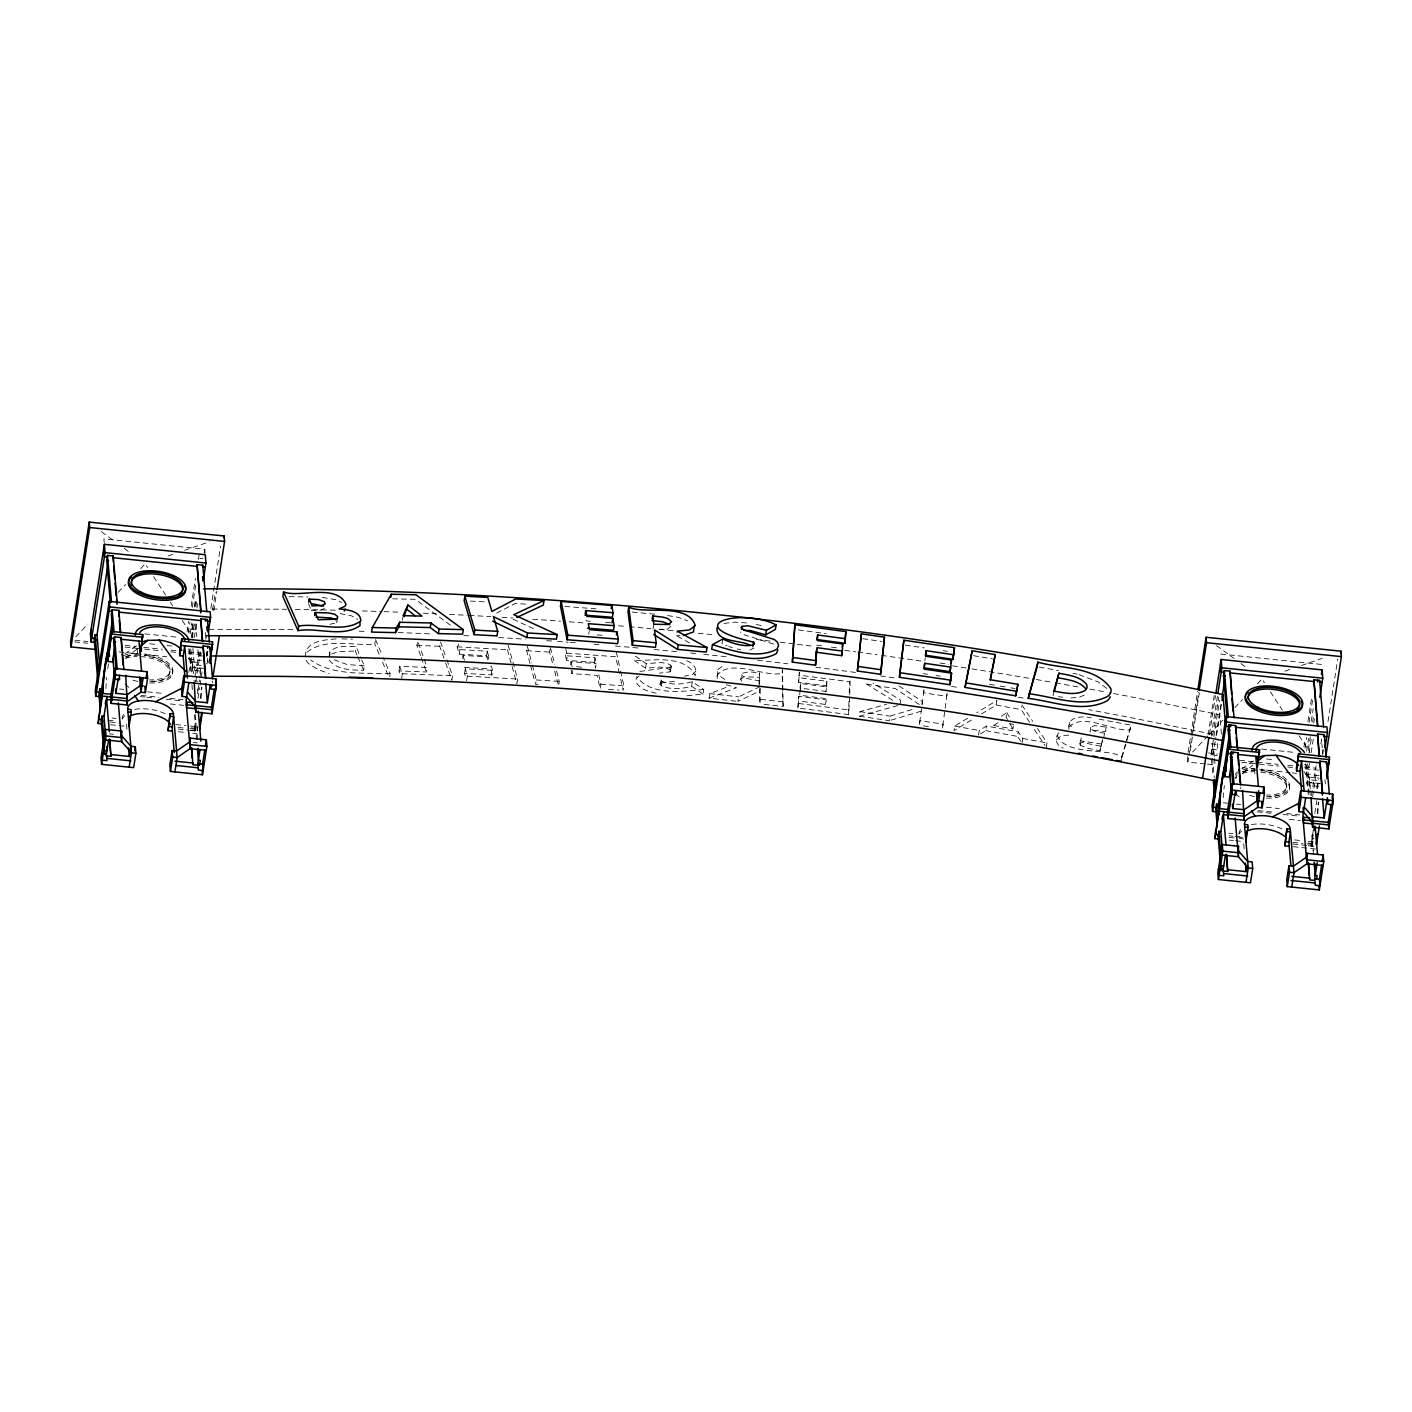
<?xml version="1.0" encoding="UTF-8"?>
<svg xmlns="http://www.w3.org/2000/svg" width="1412" height="1412" viewBox="0 0 1412 1412"><rect width="100%" height="100%" fill="white"/><g stroke="black" fill="none" stroke-linecap="round" stroke-linejoin="round"><path stroke-width="0.75" stroke-dasharray="5 3.75" d="M1069.008 729.351C1066.431 716.078 1082.422 715.919 1091.176 717.843M1069.731 722.397L1069.731 724.797L1073.685 728.892M849.671 696.857L848.594 714.56L797.886 708.047L798.804 696.345L826.338 699.893L825.632 704.464L798.098 700.917M821.66 690.892L826.002 691.439L826.161 685.826L798.627 682.278L799.298 672.112M797.886 708.047L798.804 696.345M798.627 682.278L799.492 672.377M799.916 689.886L799.757 695.233L825.791 698.569L825.632 704.464M800.48 690.662L800.675 683.532L826.708 686.885L826.002 691.439M826.708 686.885L826.867 681.272L799.333 677.725M848.594 714.56L848.965 701.411M849.212 692.639L849.53 681.678L798.821 675.148M849.742 694.651L850.236 677.107M1058.841 732.828C1054.199 737.999 1056.264 746.313 1063.183 748.095M1057.2 735.228C1064.807 755.861 1107.502 747.83 1121.693 756.726L1131.171 725.168L1097.018 718.796M921.577 708.612L919.283 725.238L920.006 720.667L943.128 724.162L942.404 728.716L947.364 691.721M922.018 704.27L923.995 690.15M169.793 672.518L170.058 670.841M172.476 674.106L172.741 672.412M187.108 631.817L188.767 621.156M191.097 606.242L195.438 578.532M198.421 559.346L199.092 555.092M188.237 633L189.896 622.339M192.226 607.425L195.897 583.986M190.126 633.723L191.785 623.133M194.45 606.154L195.774 597.664M191.997 637.818L192.226 623.204M194.75 607.001L196.021 598.917M193.144 623.786L191.785 638.065M195.809 606.736L196.815 600.329M204.14 553.451L204.793 549.268L103.888 538.872L104.206 542.49M192.279 637.747L194.609 622.833M196.939 607.919L197.609 603.648M194.326 637.536L196.656 622.621M195.615 674.177L199.41 649.891M195.791 681.678L196.78 675.307M197.115 673.189L200.433 651.973M197.839 690.539L199.498 679.896M199.833 677.76L201.175 669.235M205.834 639.389L206.505 635.135M210.865 608.378L220.607 546.073M197.98 698.234L199.639 687.591M199.974 685.455L202.304 670.523M212.612 609.613L215.33 592.175M194.432 728.204L195.827 719.29M194.662 730.869L195.456 725.803L197.362 725.997L197.733 730.286M206.399 655.786L207.07 651.567L208.976 651.762M206.593 656.492L207.282 652.15M213.724 610.902L216.777 591.363M191.255 727.868L196.339 728.398L196.603 726.703M197.309 739.659L197.362 725.997M212.453 682.72L212.7 681.043M324.495 608.484L320.436 610.249L311.417 610.355L312.14 605.801M329.049 656.756L329.755 652.203C335.985 644.578 347.334 646.82 356.036 646.502L360.995 658.08M329.861 624.316L336.727 622.727L337.45 618.174M356.971 654.921L355.312 651.056L356.036 646.502M329.208 660.039C337.115 670.329 351.817 669.888 363.608 670.365L364.314 665.793L361.825 660.004M379.104 654.197L374.798 644.172L375.274 641.136M389.659 676.719L390.136 673.683L383.252 657.657M402.367 620.239L402.844 617.185M399.014 670.912L399.72 666.34L427.112 667.435L426.389 671.988L399.014 670.912L400.973 676.436M401.643 678.272L402.349 673.718L399.72 666.34M420.564 655.609L416.911 645.372L417.387 642.336M444.003 658.274L439.732 646.272L440.456 641.719L446.139 657.727M446.845 659.722L452.546 675.713L451.84 680.284L444.709 660.287M487.599 659.616L486.522 655.75L459.235 654.162L457.188 646.82L457.664 643.784M459.235 654.162L459.959 649.608L458.423 644.101M462.571 658.522L463.048 655.468L488.852 656.986L488.146 661.54M464.583 673.347L465.307 668.776L492.594 670.382L491.87 674.936L464.583 673.347L466.119 678.854M466.631 680.69L467.354 676.136L465.307 668.776M486.522 655.75L487.246 651.197L459.959 649.608M491.87 674.936L490.652 665.846M508.143 645.196L517.586 679.066L516.88 683.62L507.438 649.749L507.914 646.714M529.994 663.375L526.641 650.685L527.1 647.649M532.377 665.158L536.295 679.966L535.589 684.538L539.772 684.785M552.41 662.687L549.603 652.115L550.08 649.061M558.799 684.432L559.276 681.396L555.357 666.588M567.289 655.821L594.999 657.798L596.27 663.552L595.564 668.123L594.275 662.352L566.583 660.375L567.289 655.821L565.665 648.496M570.554 664.787L571.03 661.751L596.27 663.552M598.741 674.689L600.859 684.22L600.153 688.791L597.188 675.43L571.948 673.63L572.425 670.594M588.751 634.235L589.228 631.199M594.275 662.352L594.999 657.798M620.609 671.106L623.892 685.879L623.186 690.433L619.903 675.677M670.912 670.682L667.099 668.264L660.304 667.064L645.584 668.229L634.853 660.745L635.577 656.192L646.308 663.675L661.028 662.51L667.823 663.711L671.618 666.129L670.1 671.847L659.492 673.153M645.584 668.229L646.308 663.675M653.068 628.834L653.791 624.263M703.052 694.069L691.615 686.303C681.819 688.862 670.788 690.009 661.31 685.791L660.075 684.273L660.781 679.702L662.016 681.237C671.512 685.455 682.543 684.308 692.321 681.731L703.758 689.515L703.052 694.069L685.032 695.957M660.075 684.273L661.24 679.931M661.31 685.791L662.016 681.237M669.8 669.394L670.523 664.84M670.1 671.847L671.618 666.129M689.55 642.901L676.56 635.735L677.266 631.182M691.615 686.303L692.321 681.731M686.709 660.728C692.904 662.81 698.11 668.9 695.075 675.66C685.932 654.974 653.774 660.234 634.853 660.745M735.811 701.182L709.106 698.163L709.812 693.592L729.404 686.144M717.208 678.289L717.702 669.782L723.244 665.599M722.732 639.089L722.009 643.643L727.127 645.866M741.653 681.078L740.718 679.348L742.218 673.259L749.013 671.83L759.585 672.73L759.215 685.561M760.168 686.62L738.582 696.857L737.876 701.411L759.462 691.174L759.921 688.138M759.126 683.496L759.585 672.73M760.256 688.738L759.991 703.917L759.462 691.174M782.46 689.938L782.23 670.312M764.192 704.394L783.148 706.529L782.477 668.794M800.675 683.532L799.969 688.085L819.49 690.609M826.161 685.826L826.867 681.272M911.887 709.583L889.966 716.149L889.26 720.702L859.361 716.202L860.067 711.63L886.542 704.306M892.702 700.317L866.862 684.255L867.339 681.219M924.842 660.798L925.319 657.745M923.995 689.762L923.519 692.798L946.64 696.293L947.117 693.239M922.018 704.659L922.495 701.623L896.038 683.99M967.538 718.284L954.724 726.068L954 730.622L974.156 718.39M978.534 735.105L979.257 730.533L986.494 726.05L1018.211 731.84L1022.747 738.476L1022.041 743.03M980.352 733.975L985.788 730.622L986.494 726.05M981.499 713.925L996.148 705.029L996.854 700.476L976.716 712.707M1013.392 725.944L1012.916 728.98L993.748 725.486L994.224 722.45M1001.514 716.149L1006.809 712.566L1006.085 717.137L1009.015 722.203M1029.577 722.22L1021.194 709.601L1021.67 706.565M1020.911 741.371L1017.505 736.393L1018.211 731.84M1053.123 695.692L1053.829 691.121M1046.31 747.46L1047.033 742.888L1037.467 728.468M1102.366 741.053L1099.895 750.76L1087.417 748.236L1080.145 745.183L1081.186 737.805M1080.145 745.183L1080.321 738.953M1090.664 727.445L1089.958 732.016L1093.718 730.18L1105.631 731.681L1106.337 727.127L1094.441 725.609L1090.664 727.445L1092.111 729.898L1095.288 731.31L1104.484 733.305L1106.337 727.127M1099.895 750.76L1102.613 739.535M1103.778 737.858L1104.484 733.305M1121.693 756.726L1120.969 761.28L1131.171 725.168M1188.092 752.296L1190.475 737.046M1190.828 734.858L1197.641 691.262M1205.283 763.892L1187.88 762.109L1188.569 757.767M1188.904 755.596L1191.622 738.229M1191.957 736.058L1198.735 692.639M1190.263 750.866L1192.946 733.675M1193.281 731.54L1199.335 692.868M1208.054 734.946L1214.391 694.457M1209.519 733.993L1215.52 695.639M1211.231 735.917L1217.568 695.428M1212.767 735.44L1218.768 697.069M1214.355 756.444L1213.808 750.072L1211.902 749.878L1211.108 754.943L1216.844 755.544L1217.091 753.849M1212.573 745.148L1219.562 700.387M1213.014 755.155L1215.803 737.346M1216.138 735.228L1221.098 703.423M1221.345 704.659L1216.597 735.017L1131.577 717.79A2282.992 1054.464 8.9 0 0 1088.864 709.724M1240.636 788.761L1240.901 787.066M1286.614 787.702L1286.879 786.007M1289.297 789.29L1289.562 787.596M1303.911 747.001L1305.253 738.476M1307.918 721.426L1311.589 697.969M1305.059 748.183L1306.718 737.523M1309.048 722.609L1313.054 697.034M1306.612 751.025L1308.606 738.299M1311.254 721.338L1313.248 708.612M1308.289 749.613L1310.301 736.835M1312.63 721.903L1313.284 717.649M1309.101 752.931L1311.43 738.017M1313.76 723.085L1314.431 718.832M1309.471 763.38L1308.818 767.546L1308.465 763.398M1311.148 752.72L1313.478 737.805M1318.861 786.378L1309.277 785.39L1309.506 779.759L1317.926 780.624M1309.277 785.39L1309.736 782.424L1321.244 783.607M1311.466 795.521L1316.108 765.833M1312.595 796.845L1313.601 790.491M1313.919 788.355L1316.584 771.393M1320.891 743.824L1321.544 739.57L1322.25 747.742M1317.325 788.673L1318.314 782.283M1322.656 754.573L1323.644 749.348M1328.021 721.408L1337.746 659.104M1314.801 813.418L1316.796 800.622M1311.254 843.37L1313.248 830.627M1311.483 846.053L1313.266 834.651M336.727 622.727L336.991 621.139M716.678 676.154C729.227 657.304 765.375 677.76 781.754 673.347M670.841 626.346L667.77 629.064L659.475 629.328M740.718 679.348L744.053 676.754L758.879 677.301M1069.008 726.951C1084.081 711.913 1113.609 732.475 1130.447 729.722M695.781 671.106L692.992 674.195L684.485 676.136M1056.494 739.782L1061.4 735.652L1071.743 734.893M1079.615 743.506L1084.928 741.494L1101.889 744.106M753.761 648.143L749.966 650.12M75.789 636.812L87.862 624.122M118.061 592.387L125.597 584.462M140.688 568.595L145.224 563.829L147.607 567.5M1192.611 751.996L1207.701 736.129M1209.201 734.54L1222.792 720.261M1234.865 707.571L1242.419 699.628M1257.51 683.761L1262.046 679.013L1264.428 682.667M307.004 652.203C325.854 637.253 353.229 646.202 374.798 644.172M126.003 657.957L137.741 648.496M1242.825 773.141L1252.868 765.022M639.142 675.995L636.318 678.184L635.877 681.131C639.142 690.115 650.12 691.562 658.08 693.716M124.98 653.668L139.753 643.501M1241.801 768.834L1256.574 758.685M993.748 725.486L1002.573 719.52M496.689 613.108L515.062 603.542L528.088 604.265M331.608 653.985L338.862 651.567L355.312 651.056M1084.187 695.163L1079.598 697.14L1070.455 698.005M709.106 698.163L736.517 687.715L725.821 684.661M639.865 671.424L670.806 667.294M168.028 555.993L174.258 553.857M184.619 550.309L209.505 541.767M1284.849 671.177L1291.062 669.041M1301.44 665.476L1322.179 658.363M660.781 682.967L677.478 681.025M891.254 720.102L921.118 711.171M859.361 716.202L900.097 704.923L900.803 700.352L873.11 683.143M724.109 623.433L734.293 622.127L747.266 622.992M703.758 689.515C682.367 691.386 650.932 696.116 636.6 676.577M336.127 638.912C324.813 639.865 305.927 640.783 305.221 655.786A27.516 12.708 8.9 0 0 309.969 664.681L318.141 669.553L329.137 673.577M676.56 635.735L680.002 635.612M212.206 609.066L278.005 609.19A2282.992 1054.464 8.9 0 1 286.618 609.296M191.273 629.275L197.186 629.293M209.047 629.311L274.846 629.434A2282.992 1054.464 8.9 0 1 294.225 629.699M204.387 655.962L198.457 655.962L197.909 649.555M289.16 596.641L308.098 596.994M342.075 638.877L352.523 639.106M364.314 665.793L347.07 664.558L334.273 659.792M390.136 673.683C363.802 672.518 333.709 676.101 310.675 660.128M392.642 598.829L415.287 599.341L452.087 626.434M416.911 645.372L439.732 646.272M402.349 673.718L452.546 675.713M470.408 601.088L485.004 601.883M457.188 646.82L507.438 649.749M464.389 667.382L490.193 668.882M467.354 676.136L517.586 679.066M526.641 650.685L549.603 652.115M536.295 679.966L559.276 681.396M576.625 666.764L582.944 667.223M600.859 684.22L623.892 685.879M608.519 689.391L619.003 690.133M564.871 606.419L597.788 608.978M590.445 621.262L586.121 620.927L585.362 617.079M605.554 622.427L612.031 622.921M597.188 634.888L603.506 635.382M632.258 612.102L655.521 614.273M322.307 597.4L335.844 599.712L341.669 602.589M1220.709 654.038L1321.614 664.452M199.904 558.411L203.028 558.728M144.765 633.864L177.665 637.253M1211.125 743.824L1219.897 744.742M1261.587 749.031L1294.486 752.419M1211.602 749.278L1218.185 749.948M149.725 643.766L158.338 644.666M166.934 645.549L173.376 646.219M1208.566 752.967L1213.279 753.461L1212.255 741.512M1266.546 758.95L1275.142 759.832M1304.494 764.58L1306.4 764.774L1308.765 792.326M74.96 640.218L88.056 641.56M125.191 645.39L136.099 646.519M143.742 647.402L162.309 649.22M171.046 650.12L176.659 650.791M188.52 651.92L201.634 653.279M1239.824 760.344L1278.107 764.386M1287.868 765.304L1294.416 765.975M1304.441 767.087L1316.266 768.234M74.695 641.913L87.791 643.254M124.927 647.084L142.4 648.885M144.571 649.114L162.045 650.914M170.781 651.814L177.347 652.485M188.255 653.615L201.369 654.974M1241.73 762.268L1257.033 763.839M1259.204 764.068L1278.866 766.098M1287.603 766.998L1294.151 767.669M1305.076 768.799L1320.361 770.37M118.926 651.867L166.775 656.792M188.52 659.033L201.563 660.392M1207.454 764.121L1216.156 765.022M1242.26 767.704L1290.109 772.646M1292.28 772.876L1296.64 773.317M1305.341 774.217L1322.744 776.018M191.803 661.857L200.222 662.722M1308.624 777.024L1319.143 778.118M201.104 665.44L192.685 664.575A23.104 2.312 -84.1 0 0 188.873 672.236M204.422 668.441L192.914 667.258L192.456 670.206L202.04 671.194M200.345 668.37L192.226 667.541L192.685 664.575L193.479 673.683M1309.048 782.707L1319.179 783.748M193.709 680.796L197.715 681.202M119.508 688.968L123.815 689.409M147.466 691.845L164.657 693.627M1223.427 802.81L1227.734 803.251M1236.33 804.134L1240.636 804.593M1266.423 807.24L1279.325 808.582M141.341 695.463L158.903 697.263M169.864 698.393L183.03 699.752M1258.163 810.629L1273.518 812.218M1286.685 813.577L1299.834 814.936M140.388 696.628L144.712 697.069M146.866 697.299L155.496 698.181M166.263 699.293L183.525 701.076M1257.209 811.812L1274.454 813.594M1283.084 814.477L1300.346 816.26M170.34 703.953L183.507 705.312M1289.35 819.366L1300.311 820.496M1313.954 838.499L1312.048 838.304L1311.519 832.18M112.06 717.984L116.119 718.408M175.706 724.55L185.872 725.591M189.932 726.015L199.41 727.003M1228.881 833.168L1232.941 833.574M1294.557 839.928L1302.694 840.775M1308.342 841.358L1313.425 841.887M1308.077 843.052L1313.16 843.564L1312.119 831.333M108.23 720.244L116.261 721.073M178.089 727.445L186.137 728.274M190.161 728.698L196.833 729.386M1229.058 835.833L1233.082 836.239M1235.094 836.451L1243.142 837.281M1292.898 842.417L1302.958 843.458M1306.982 843.864L1313.654 844.553M1238.589 837.069L1242.472 837.457M110.224 722.026L120.532 723.103M178.141 729.033L188.449 730.11M190.514 730.322L196.692 730.957M1229.111 837.422L1237.353 838.269M1239.418 838.481L1243.531 838.904M1292.898 844.005L1313.513 846.123M189.896 730.375L196.568 731.063M1308.306 845.717L1313.389 846.247L1313.76 850.536M110.454 724.709L126.956 726.403M178.371 731.716L184.566 732.351M192.809 733.199L196.921 733.622M1229.34 840.105L1233.453 840.528M1235.518 840.74L1241.695 841.375M1293.127 846.67L1315.807 849.018M109.554 733.834L113.401 734.24M193.373 742.483L197.203 742.888M759.938 681.008L745.024 678.184L741.424 674.777M709.812 693.592L738.582 696.857M760.697 699.346L783.854 701.976M340.168 613.585L351.341 615.773L357.801 619.374M667.664 615.526L677.795 617.238L687.75 620.786M798.61 703.494L849.3 710.007M798.433 629.893L826.055 633.6M816.63 645.143L822.984 645.99M831.439 647.12L839.893 648.267M862.75 638.701L881.67 641.436M905.268 645.09L924.26 647.896M943.234 650.703L947.452 651.32M940.004 663.022L948.67 664.311M923.36 673.648L927.578 674.283M936.05 675.518L940.268 676.154M1058.365 696.645L1062.654 697.281M866.862 684.255L895.314 688.544L921.771 706.177M860.067 711.63L889.966 716.149M923.483 725.874L931.902 727.145M973.556 655.68L992.442 658.804M989.494 684.29L998.002 685.702M1000.137 686.055L1008.662 687.467M1010.78 687.82L1015.034 688.527M737.258 648.99L740.612 649.573M996.148 705.029L1021.194 709.601M1009.368 723.65L1013.622 724.427M985.788 730.622L1017.505 736.393M954.724 726.068L979.257 730.533M1022.747 738.476L1047.033 742.888M1039.303 667.082L1058.382 670.576M1100.601 746.189L1088.122 743.665L1080.851 740.629M756.197 624.475L761.492 625.569M1073.12 673.33L1077.144 674.177M1079.068 674.689L1097.971 681.819L1107.59 688.985M728.821 646.467L732.21 647.649M513.033 619.215L536.719 630.105M773.635 644.084L744.636 634.906L740.382 632.064M724.744 679.419L719.326 675.748L717.402 671.6M1216.491 645.584L1234 658.433M1241.007 663.587L1246.266 667.435M101.417 531.689L115.431 541.979M124.203 548.403L129.463 552.251M1235.482 793.65L1240.283 797.851M125.05 684.079L129.851 688.279M1303.929 771.623L1309.153 777.624M188.414 657.957L192.35 662.457M1021.917 705.029L1032.684 721.267M1034.361 729.422L1045.109 745.66M1270.412 691.827L1282.361 710.112M1299.111 735.74L1309.859 752.208M153.59 576.643L165.557 594.946M170.34 602.271L172.723 605.924M182.289 620.556L193.056 637.041M1006.809 712.566L1009.721 717.649M1009.986 723.897L1012.916 728.98M308.469 603.701L311.417 610.355M375.521 639.601L382.405 655.645M382.546 662.21L388.565 676.242M357.801 656.845L363.608 670.365M418.358 642.866L427.112 667.435M421.288 657.657L426.389 671.988M487.246 651.197L488.852 656.986M491.464 666.34L492.594 670.382M463.048 655.468L465.095 662.81M550.327 647.543L554.792 664.47M554.651 671.141L558.005 683.832M527.347 646.131L531.83 663.058M530.541 665.493L535.024 682.42M616.391 652.132L620.15 669.006M619.427 673.559L615.685 656.704L564.959 653.05L566.583 660.375M571.03 661.751L572.654 669.059M571.136 669.976L571.948 673.63M1322.426 749.79L1322.779 753.867M1324.986 779.618L1325.356 783.907M1310.283 788.867L1309.506 779.759A23.104 2.312 -84.1 0 0 1306.259 784.26M1307.565 763.945L1310.283 795.733M1305.659 763.751L1308.377 795.538M1312.277 840.987L1313.742 858.161M1254.386 768.622L1254.95 775.064M1243.69 843.723L1244.237 850.165M1221.415 733.975L1219.774 714.772L1134.736 697.546A2282.992 1054.464 8.9 0 0 1109.126 692.657M1217.338 743.559L1217.885 749.948M1214.532 758.562L1215.273 767.034M1211.902 749.878L1212.449 756.232M1212.626 758.368L1214.267 777.43M1211.478 759.179L1212.926 776.141M1187.421 756.655L1187.88 762.109M204.793 549.268L205.093 552.904M205.428 632.558L205.958 638.683M207.07 651.567L207.44 655.856M207.617 658.01L208.164 664.452M195.721 623.963L196.815 636.759M192.914 648.479L195.297 676.207M190.744 648.779L192.932 674.195M189.596 649.608L191.767 675.024M195.121 714.101L196.339 728.398M188.837 648.567L191.026 674.001M191.926 684.608L192.473 690.962M194.538 714.966L195.227 723.138M195.456 725.803L196.939 742.977M137.158 648.62L137.758 655.592M126.515 724.25L127.062 730.692M329.755 652.203L329.914 655.468M782.548 692.021L783.148 706.529M295.232 609.419A2282.992 1054.464 8.9 0 1 336.303 610.231M362.319 610.937A2282.992 1054.464 8.9 0 1 381.875 611.572M384.046 611.643A2282.992 1054.464 8.9 0 1 401.467 612.296M423.265 613.196A2282.992 1054.464 8.9 0 1 436.361 613.779M449.457 614.397A2282.992 1054.464 8.9 0 1 466.966 615.297M469.155 615.403A2282.992 1054.464 8.9 0 1 491.058 616.638M502.019 617.273A2282.992 1054.464 8.9 0 1 512.98 617.962M532.748 619.233A2282.992 1054.464 8.9 0 1 560.599 621.192M569.195 621.827A2282.992 1054.464 8.9 0 1 586.368 623.133M618.597 625.763A2282.992 1054.464 8.9 0 1 627.193 626.504M629.346 626.699A2282.992 1054.464 8.9 0 1 650.861 628.622M659.475 629.417A2282.992 1054.464 8.9 0 1 676.701 631.076M698.234 633.211A2282.992 1054.464 8.9 0 1 715.478 634.994M756.444 639.495A2282.992 1054.464 8.9 0 1 771.534 641.225M780.165 642.248A2282.992 1054.464 8.9 0 1 814.653 646.467M844.853 650.367A2282.992 1054.464 8.9 0 1 855.637 651.814M857.79 652.097A2282.992 1054.464 8.9 0 1 877.187 654.762M881.494 655.362A2282.992 1054.464 8.9 0 1 922.424 661.275M952.571 665.829A2282.992 1054.464 8.9 0 1 969.779 668.529M971.933 668.864A2282.992 1054.464 8.9 0 1 1034.202 679.172M1036.355 679.543A2282.992 1054.464 8.9 0 1 1053.493 682.525M1055.647 682.914A2282.992 1054.464 8.9 0 1 1079.192 687.132M1089.888 689.091A2282.992 1054.464 8.9 0 1 1106.99 692.251M359.16 631.199A2282.992 1054.464 8.9 0 1 367.844 631.464M398.29 632.541A2282.992 1054.464 8.9 0 1 433.202 634.023M463.789 635.541A2282.992 1054.464 8.9 0 1 470.355 635.894M498.842 637.536A2282.992 1054.464 8.9 0 1 525.193 639.195M546.726 640.66A2282.992 1054.464 8.9 0 1 555.304 641.277M557.44 641.436A2282.992 1054.464 8.9 0 1 568.171 642.231M570.324 642.389A2282.992 1054.464 8.9 0 1 578.902 643.042M593.94 644.243A2282.992 1054.464 8.9 0 1 600.382 644.755M615.42 646.025A2282.992 1054.464 8.9 0 1 639.089 648.09M654.144 649.467A2282.992 1054.464 8.9 0 1 677.831 651.744M690.768 653.015A2282.992 1054.464 8.9 0 1 697.228 653.685M703.688 654.338A2282.992 1054.464 8.9 0 1 729.545 657.092M757.591 660.234A2282.992 1054.464 8.9 0 1 787.772 663.799M815.818 667.276A2282.992 1054.464 8.9 0 1 856.784 672.641M880.488 675.907A2282.992 1054.464 8.9 0 1 895.579 678.06M951.547 686.426A2282.992 1054.464 8.9 0 1 960.16 687.768M1018.176 697.228A2282.992 1054.464 8.9 0 1 1024.6 698.322M122.209 719.026A27.022 12.479 8.9 0 1 125.262 713.042M134.652 709.389A27.022 12.479 8.9 0 1 167.11 714.754M122.403 718.69A27.022 12.479 8.9 0 1 124.803 715.884M144.112 655.203A26.016 12.02 8.9 0 1 169.917 669.2A26.016 12.02 8.9 0 1 149.619 679.896M125.633 656.721A26.016 12.02 8.9 0 1 137.299 654.833M149.654 682.967A28.911 13.361 8.9 0 0 172.67 672.253L172.299 670.329A28.911 13.361 8.9 0 0 144.377 655.627M137.741 681.431A28.911 13.361 8.9 0 1 130.292 679.207M125.897 656.403A28.911 13.361 8.9 0 1 140.388 655.239M140.406 656.598A26.016 12.02 8.9 0 1 169.422 670.065A26.016 12.02 8.9 0 1 149.354 681.572M125.368 658.398A26.016 12.02 8.9 0 1 137.035 656.527M149.919 681.272A28.911 13.361 8.9 0 0 172.935 670.559L172.564 668.653A28.911 13.361 8.9 0 0 144.642 653.933M123.25 655.645A28.911 13.361 8.9 0 1 136.735 653.438M201.051 698.446A23.104 2.312 -84.1 0 1 201.863 687.044M206.523 663.375A23.104 2.312 -84.1 0 1 207.07 663.975M207.546 660.181A27.022 2.7 -84.1 0 1 207.952 662.669M200.592 698.446A27.022 2.7 -84.1 0 1 201.457 687.167M197.645 693.769A27.022 2.7 -84.1 0 1 198.245 686.832M199.939 673.295A27.022 2.7 -84.1 0 1 200.945 667.594M105.9 688.685A27.022 2.7 -84.1 0 1 106.765 677.407M107.753 668.723A27.022 2.7 -84.1 0 1 108.459 663.852M1239.03 834.21A27.022 12.479 8.9 0 1 1242.066 828.226M1251.456 824.573A27.022 12.479 8.9 0 1 1283.914 829.921M1239.224 833.857A27.022 12.479 8.9 0 1 1241.625 831.068M1266.458 798.133A28.911 13.361 8.9 0 0 1289.474 787.419L1289.121 785.513A28.911 13.361 8.9 0 0 1261.198 770.793M1254.562 796.615A28.911 13.361 8.9 0 1 1247.096 794.374M1235.253 775.047A28.911 13.361 8.9 0 1 1237.3 773.688M1242.701 771.587A28.911 13.361 8.9 0 1 1257.209 770.423M1260.916 770.387A26.016 12.02 8.9 0 1 1286.738 784.384A26.016 12.02 8.9 0 1 1266.44 795.062M1235.447 778.277A26.016 12.02 8.9 0 1 1237 775.312M1242.454 771.887A26.016 12.02 8.9 0 1 1254.121 770.017M1260.669 772.082A26.016 12.02 8.9 0 1 1286.226 785.231A26.016 12.02 8.9 0 1 1269.476 796.721M1235.729 778.436A26.016 12.02 8.9 0 1 1236.736 777.006M1242.189 773.582A26.016 12.02 8.9 0 1 1253.856 771.693M1266.723 796.456A28.911 13.361 8.9 0 0 1289.738 785.743L1289.368 783.819A28.911 13.361 8.9 0 0 1261.463 769.099M1235.518 773.352A28.911 13.361 8.9 0 1 1237.565 771.993M1242.966 769.893A28.911 13.361 8.9 0 1 1253.556 768.622M1317.855 813.612A23.104 2.312 -84.1 0 1 1318.684 802.228M1317.414 813.63A27.022 2.7 -84.1 0 1 1318.278 802.334M1316.761 788.461A27.022 2.7 -84.1 0 1 1318.42 779.653M1223.11 797.815A27.022 2.7 -84.1 0 1 1224.363 785.601"/><path stroke-width="1.5" d="M816.718 649.202L816.242 652.238L841.623 655.662L842.329 651.091L816.966 647.684L815.536 665.211L792.379 662.104L794.885 624.757L845.894 631.605L844.8 643.29L816.948 639.548L817.654 634.976L845.506 638.718M792.379 662.104L794.885 624.757M815.536 665.211L816.242 652.238M817.654 634.976L817.354 640.571L842.717 643.978L842.329 651.091M841.623 655.662L841.923 650.314M844.8 643.29L845.894 631.605M857.384 670.982L861.355 633.847L884.494 637.183L881.229 669.765L880.523 674.318L857.384 670.982L861.355 633.847M880.523 674.318L884.494 637.183M924.03 667.841L950.029 671.671L950.735 667.117L924.736 663.287L924.066 669.094L951.564 673.153L950.029 684.749L899.409 677.283L903.874 640.218L954.494 647.684L952.976 659.298L925.478 655.239L926.184 650.685L953.682 654.744M899.409 677.283L903.874 640.218M926.184 650.685L925.548 656.227L951.547 660.075L950.029 671.671M950.029 684.749L950.841 677.707M952.976 659.298L954.494 647.684M217.113 589.192L224.579 541.431L224.12 535.995L89.256 522.087L70.6 641.489L71.059 646.925L94.992 649.396M71.059 646.925L89.733 527.523L89.256 522.087M203.328 579.997L205.975 563.035L205.252 554.722L104.364 544.308L90.386 633.653L91.109 641.966L95.486 642.425M91.109 641.966L105.07 552.621L104.364 544.308M97.922 682.155L94.304 639.777L95.081 634.712L97.004 634.906L99.546 664.575M110.33 602.853L106.694 560.476L107.488 555.393L113.207 555.993L117.196 602.606M97.004 634.906L107.93 564.906M113.313 561.923L113.207 555.993M208.305 632.17L210.617 617.344L210.141 611.784L109.253 601.371L95.292 690.697L95.769 696.275L100.146 696.716M95.769 696.275L109.73 606.931L109.253 601.371M102.352 697.369L101.646 689.197L99.74 689.003L98.946 694.069L100.358 710.395M120.744 632.841L118.82 610.39L112.148 609.702L111.354 614.767L112.748 631.093M100.852 694.28L112.254 621.333M142.736 634.606L140.723 651.638L142.736 634.606L111.83 631.429L107.771 661.469L112.483 661.963L114.919 646.343M102.211 723.862L98.099 723.438L102.37 696.063L126.78 698.481L127.345 705.047L111.124 703.37L110.56 696.822L115.007 668.441L147.042 671.741L147.607 678.307L145.365 692.657L140.9 692.198L127.962 701.093L111.742 699.417M107.771 661.469L111.83 631.429M103.853 751.29L101.276 721.25L102.07 716.166L103.976 716.378L105.265 731.398M116.066 669.835L113.684 641.93L114.46 636.865L121.15 637.553L123.903 669.747M118.908 616.162L118.82 610.39M105.247 704.094L105.847 700.264M103.976 716.378L107.083 696.54M105.476 729.404L101.029 757.767L101.593 764.333L133.646 767.634L135.887 753.284L135.323 746.719L130.857 746.26L121.061 735.034L121.679 731.063L105.476 729.404L106.041 735.952L101.593 764.333M121.803 649.979L121.15 637.553M111.124 703.37L115.555 674.989L115.007 668.441M104.488 753.884L105.017 750.513L106.924 750.707L106.553 746.418M108.565 740.17L106.129 755.773L110.895 756.267L109.871 739.553M143.318 685.95L140.335 685.65L127.398 694.527L115.89 693.345L118.202 678.59M126.78 698.481L127.398 694.527M121.679 731.063L121.626 741.582L131.422 752.825L135.887 753.284M127.345 705.047L125.739 675.218M129.092 721.903L130.063 715.743M129.004 726.615L131.245 712.266L131.016 709.583L127.68 709.248L131.422 752.825L129.18 767.175M111.16 754.573L129.269 756.444L130.857 746.26M140.335 685.65L141.606 677.495M143.141 677.848L140.9 692.198L139.594 677.054M134.687 750.831L135.323 746.719M146.089 677.901L147.042 671.741M174.911 771.887L177.153 757.538L173.429 713.96L170.093 713.625L168.081 730.657L172.193 731.081M210 663.446L212.718 641.825L181.813 638.648L179.571 652.997L179.801 655.68L183.136 656.015L184.972 677.478M168.081 730.657L170.093 713.625M179.801 655.68L181.813 638.648M200.786 612.949L197.062 564.641L202.781 565.224L206.77 611.855M174.276 752.578L172.07 726.827L173.658 716.643L170.322 716.29M183.136 656.015L184.725 645.831L187.478 678.025M172.123 750.513L169.881 764.88L170.446 771.429L202.498 774.729L206.929 746.366L206.364 739.8L190.161 738.123L189.543 742.094L176.606 750.972L172.123 750.513L172.688 757.079L170.446 771.429M212.029 713.784L211.465 707.218L195.244 705.559L195.809 712.107L212.029 713.784L216.46 685.402L215.895 678.837L183.842 675.536L181.601 689.903L182.166 696.451L186.631 696.91L196.427 708.153L212.647 709.812M182.166 696.451L184.407 682.102L183.842 675.536M202.781 565.224L202.516 566.918L205.322 567.2M186.631 696.91L188.873 682.561M172.688 757.079L177.153 757.538L190.09 748.642L186.366 705.082L186.825 702.117L192.897 702.752M186.825 702.117L186.596 707.747L196.18 708.736M202.251 640.942L200.751 618.844L207.44 619.533L209.364 641.983M205.269 621.015L205.534 619.338M205.393 677.742L203.081 646.008L209.77 646.696L212.524 678.89M207.44 619.533L207.176 621.227L209.982 621.509L209.664 617.803M190.161 738.123L190.09 748.642L206.311 750.319M195.809 712.107L194.203 682.278M223.855 537.69L224.12 535.995M207.599 648.196L207.864 646.502M191.82 748.007L192.844 764.722L197.609 765.216L200.045 749.595M199.745 724.885L201.722 712.23M209.77 660.763L210.423 656.545M211.076 652.326L212.082 646.008L212.294 648.673L209.505 648.39M199.639 729.669L202.287 712.795M187.478 691.968L195.862 701.587L207.37 702.77L210.017 685.914L211.924 686.108M219.389 635.735L213.071 676.242L278.852 676.366A2282.992 1054.464 8.9 0 1 1135.601 764.722L1216.614 781.136M199.516 765.41L200.31 760.344L198.404 760.15L197.486 749.419M202.587 764.016L197.874 763.521L198.439 770.087L203.151 770.564L202.587 764.016L204.793 749.896M205.428 745.854L206.364 739.8M211.465 707.218L214.306 689.074M215.895 678.837L215.807 689.568L211.094 689.091L210.723 684.714M283.565 591.963L298.673 626.063C318.071 622.674 343.451 633.37 360.748 621.033C361.013 610.902 346.734 609.79 339.198 608.819L344.934 606.366L346.046 604.371C336.533 583.085 299.326 598.088 283.565 591.963L282.859 596.535L297.967 630.617C317.347 627.228 342.728 637.924 360.025 625.587L359.883 622.162M297.967 630.617L298.673 626.063M308.698 602.165L309.175 599.129L318.494 599.553L324.372 601.653L325.219 603.93L321.142 605.695L312.14 605.801L309.175 599.129M314.647 615.579L315.123 612.543L328.343 612.932L334.697 614.185L337.697 616.585L337.45 618.174L335.05 619.25L318.318 619.727L315.123 612.543M463.312 629.611L415.993 594.787L391.283 594.223L372.274 627.528L371.568 632.082L395.501 632.629L398.978 626.822L399.684 622.268L430.978 622.974L439.114 629.046L463.312 629.611L462.607 634.164L438.408 633.617L430.254 627.546L398.978 626.822M390.824 597.258L391.283 594.223M395.501 632.629L396.225 628.075L399.684 622.268M403.991 616.691L407.962 605.024L421.976 616.109L403.073 615.667L407.962 605.024M430.254 627.546L430.978 622.974M438.408 633.617L439.114 629.046M516.827 617.45L543.285 605.095L544.008 600.541L515.768 598.988L491.888 611.431L487.811 597.452L464.866 596.182L464.16 600.735L474.079 634.641L497.006 635.894L497.73 631.34L493.423 616.638L527.506 632.982L557.158 634.606L556.452 639.177L526.8 637.536L492.717 621.209M474.079 634.641L474.803 630.087L464.866 596.182M526.8 637.536L527.506 632.982M584.992 615.173L612.402 617.291L613.108 612.737L611.678 605.43L561.199 601.512L560.476 606.083L567.13 639.76L617.609 643.678L618.315 639.106L616.867 631.799L589.457 629.681L588.274 623.663L614.185 625.675L613.479 630.229L587.551 628.216M567.13 639.76L567.836 635.188L561.199 601.512M585.221 613.655L585.698 610.602L613.108 612.737M611.202 608.466L611.678 605.43M612.031 622.921L612.755 618.368L586.827 616.356L585.698 610.602M616.391 634.853L616.867 631.799M706.988 647.526L677.266 631.182L689.338 629.981L695.286 625.622C687.926 602.059 644.402 614.838 628.728 607.142L628.022 611.714L632.347 645.196L655.468 647.349L656.174 642.795L654.515 629.928L678.254 644.843L706.988 647.526L706.265 652.079L677.548 649.414L653.809 634.5M632.347 645.196L633.053 640.624L628.728 607.142M652.238 618.968L652.715 615.932L663.322 617.203L667.699 618.456L671.547 621.792L668.476 624.51L653.791 624.263L652.715 615.932M677.548 649.414L678.254 644.843M743.842 630.387L750.549 630.599L765.728 634.835L775.365 629.452L776.07 624.881C742.288 607.548 676.472 624.598 753.549 642.107L754.485 643.59L753.496 644.878C743.03 647.296 732.246 643.166 722.732 639.089L712.442 644.613L711.719 649.185C731.698 655.239 756.744 664.152 776.406 653.632L777.853 649.997M741.529 629.47L742.006 626.434L747.725 625.728L766.451 630.282L776.07 624.881M752.825 646.678L753.549 642.107M765.728 634.835L766.451 630.282M842.258 647.031L842.717 643.978M924.26 666.323L924.736 663.287M951.07 663.11L951.547 660.075M951.088 676.189L951.564 673.153M995.248 654.603L990.2 679.719L1017.893 684.308L1015.775 695.834L965.031 687.415L972.18 650.773L995.248 654.603L990.324 680.09M972.18 650.773L965.031 687.415M1015.775 695.834L1017.893 684.308M1110.167 696.698A27.516 12.708 8.9 0 1 1106.726 701.076C1082.104 713.36 1053.37 701.287 1028.201 698.34L1037.891 662.14C1061.1 669.111 1094.971 665.829 1110.732 688.438A27.516 12.708 8.9 0 1 1107.432 696.504C1082.81 708.806 1054.076 696.734 1028.907 693.769M1037.432 665.176L1037.891 662.14M1054.252 691.703L1058.929 673.206C1068.566 675.254 1080.074 676.172 1086.64 684.467L1087.063 687.768L1084.91 690.609C1075.256 695.675 1063.977 692.815 1053.829 691.121L1058.929 673.206M1197.976 689.091L1206.077 637.271L1340.941 651.179L1341.4 656.615L1325.797 756.479M1199.088 690.468L1206.554 642.707L1206.077 637.271M1202.547 778.277L1208.866 737.788M1215.856 693.504L1221.168 659.492L1322.073 669.888L1322.779 678.219L1319.796 697.299M1217.903 693.292L1221.892 667.805L1221.168 659.492M1227.134 718.02L1223.516 675.642L1224.292 670.576L1230.028 671.159L1234.017 717.79M1222.104 697.051L1224.751 680.09M1221.98 700.599L1222.933 694.527L1137.896 677.301A2282.992 1054.464 8.9 0 0 281.165 588.945L203.522 588.804M1231.582 694.051L1230.028 671.159M1325.127 747.336L1327.439 732.51L1326.962 726.951L1226.057 716.555L1212.096 805.881L1212.573 811.441L1216.967 811.9M1212.573 811.441L1226.534 722.114L1226.057 716.555M1219.35 814.583L1218.468 804.381L1216.562 804.187L1215.767 809.252L1217.162 825.579M1229.746 748.307L1228.158 729.951L1228.952 724.885L1235.641 725.574L1237.724 750.054M1217.938 807.752L1229.075 736.499M1230.593 726.756L1230.858 725.08M1257.545 766.822L1259.557 749.79L1228.634 746.595L1224.592 776.653L1229.305 777.13L1232.076 759.427M1219.033 839.028L1214.902 838.604L1219.191 811.229L1243.601 813.665L1244.148 820.231L1227.946 818.554L1227.381 811.988L1231.811 783.625L1263.864 786.925L1264.428 793.473L1262.187 807.84L1257.704 807.382L1244.784 816.26L1228.564 814.6M1224.592 776.653L1228.634 746.595M1220.48 864.32L1218.097 836.416L1218.891 831.35L1220.798 831.544L1222.086 846.565M1232.888 785.019L1230.487 757.114L1231.282 752.049L1237.953 752.737L1240.724 784.931M1235.888 733.375L1235.641 725.574M1222.068 819.278L1222.668 815.43M1220.798 831.544L1223.904 811.723M1232.923 753.937L1233.188 752.243M1222.28 844.57L1217.85 872.951L1218.415 879.5L1250.467 882.818L1252.709 868.451L1252.144 861.902L1247.678 861.444L1237.883 850.2L1238.501 846.247L1222.28 844.57L1222.845 851.136L1218.415 879.5M1238.624 765.163L1237.953 752.737M1227.946 818.554L1232.376 790.173L1231.811 783.625M1221.045 870.763L1221.839 865.697L1223.745 865.891M1225.387 855.337L1222.951 870.957L1227.716 871.451L1226.693 854.737M1260.139 801.133L1257.157 800.816L1244.219 809.711L1232.711 808.529L1235.341 791.655M1243.601 813.665L1244.219 809.711M1238.501 846.247L1238.448 856.766L1248.243 867.992L1252.709 868.451M1244.148 820.231L1242.56 790.385M1246.231 835.021L1246.884 830.927M1257.315 764.139L1258.286 757.997M1258.922 753.884L1259.557 749.79M1245.825 841.799L1248.067 827.45L1247.837 824.767L1244.502 824.432L1248.243 867.992L1245.984 882.359M1227.981 869.757L1246.09 871.628L1247.043 865.521M1257.157 800.816L1258.745 790.632M1259.963 793.014L1257.704 807.382L1256.415 792.238M1262.91 793.067L1263.864 786.925M1291.733 887.071L1293.974 872.704L1290.25 829.144L1286.897 828.791L1284.885 845.823L1289.015 846.247M1326.803 778.612L1329.539 757.008L1298.616 753.814L1296.375 768.181L1296.604 770.846L1299.94 771.199L1301.599 790.508M1284.885 845.823L1286.897 828.791M1296.604 770.846L1298.616 753.814M1317.431 725.997L1313.866 679.807L1319.602 680.407L1323.591 727.021M1290.903 865.609L1288.874 842.011L1290.48 831.809L1287.126 831.474M1299.94 771.199L1301.546 761.015L1304.123 791.055M1317.431 681.89L1317.696 680.213M1288.944 865.697L1286.703 880.047L1287.267 886.612L1319.32 889.913L1323.75 861.532L1323.185 854.984L1306.965 853.307L1306.347 857.26L1293.41 866.156L1288.944 865.697L1289.509 872.245L1287.267 886.612M1304.282 807.135L1312.683 816.771L1312.63 827.291L1328.833 828.95L1333.281 800.586L1332.716 794.021L1300.664 790.72L1298.422 805.069L1298.987 811.635L1303.452 812.094L1313.248 823.32L1329.469 824.996M1298.987 811.635L1301.229 797.268L1300.664 790.72M1319.602 680.407L1319.337 682.102L1322.126 682.384M1321.42 674.071L1322.073 669.888M1305.694 797.727L1303.452 812.094L1303.082 807.717M1289.509 872.245L1293.974 872.704L1306.912 863.826L1303.17 820.248L1303.647 817.301L1309.718 817.919M1303.647 817.301L1303.4 822.931L1313.001 823.92M1319.055 756.126L1317.572 734.011L1324.244 734.699L1326.168 757.15M1322.391 795.062L1319.902 761.192L1326.574 761.88L1329.345 794.073M1324.244 734.699L1323.979 736.393L1326.786 736.693M1306.965 853.307L1306.912 863.826L1323.132 865.503M1312.63 827.291L1311.024 797.445M1340.676 652.856L1340.941 651.179M1313.919 830.433L1314.59 826.214M1326.574 761.88L1326.309 763.557L1329.116 763.857L1328.886 761.174L1326.574 775.947M1308.642 863.191L1309.665 879.905L1314.431 880.382L1317.202 862.661M1316.566 840.069L1317.555 833.733M1319.426 825.861L1316.461 844.853L1316.231 842.17M1312.683 816.771L1324.191 817.954L1327.351 797.709L1327.915 804.258L1332.628 804.752L1332.257 800.375M1316.602 878.899L1317.131 875.511L1315.225 875.316L1314.113 862.45M1319.408 879.182L1314.696 878.705L1315.26 885.253L1319.973 885.748L1319.408 879.182L1321.614 865.062M1322.232 861.038L1323.185 854.984M1328.833 828.95L1328.286 822.402L1331.11 804.24M1332.063 798.186L1332.716 794.021M716.908 627.881C716.255 642.813 740.576 639.724 749.843 645.178M1028.201 698.34L1037.185 666.693M344.21 610.919L345.34 608.943M742.006 626.434L741.106 627.51L742.13 628.87L745.36 630.334L774.341 639.512L777.588 642.336L778.559 645.443L777.112 649.061C757.467 659.58 732.422 650.667 712.442 644.613M141.094 645.796L147.783 640.377L159.097 640.113A23.104 10.678 8.9 0 1 181.883 650.455M1257.898 760.962L1264.605 755.561L1275.918 755.279A23.104 10.678 8.9 0 1 1298.705 765.622M155.567 701.711L183.419 687.432M1272.388 816.877L1300.24 802.616M544.008 600.541L513.756 614.661L557.158 634.606M683.461 635.488L693.504 631.941L694.122 626.204M207.546 635.718L285.189 635.859A2282.992 1054.464 8.9 0 1 1141.92 724.215L1222.933 740.629M210.3 655.98L282.029 656.103A2282.992 1054.464 8.9 0 1 1138.76 744.459L1219.774 760.891M315.953 617.132L331.238 617.979L335.915 619.797M372.715 677.884L348.94 677.125M372.274 627.528L396.225 628.075M474.803 630.087L497.73 631.34M312.599 603.771L323.666 606.207M567.836 635.188L618.315 639.106M651.991 620.486L662.599 621.757L669.765 624.633M633.053 640.624L656.174 642.795M89.733 527.523L224.579 541.431M1206.554 642.707L1341.4 656.615M105.07 552.621L205.975 563.035M1221.892 667.805L1322.779 678.219M107.224 557.087L104.417 556.805L103.711 548.491M112.942 557.687L196.797 566.336M1224.045 672.271L1221.239 671.971L1220.515 663.658M1229.764 672.853L1313.601 681.502M106.694 560.476L108.6 560.67M1223.516 675.642L1225.422 675.836M109.73 606.931L210.617 617.344M1226.534 722.114L1327.439 732.51M111.883 611.396L109.077 611.096L108.6 605.536M118.555 612.084L200.486 620.539M1228.687 726.562L1225.898 726.28L1225.404 720.72M1235.376 727.251L1317.308 735.705M1228.158 729.951L1230.064 730.145M112.06 634.094L142.965 637.289M182.042 641.313L212.947 644.507M1228.864 749.278L1259.786 752.472M1298.846 756.497L1329.769 759.674M114.213 638.559L111.407 638.277L111.177 635.594M120.885 639.248L142.33 641.454M181.389 645.478L202.816 647.702M1231.017 753.743L1228.211 753.443L1227.981 750.778M1237.706 754.432L1259.133 756.638M1298.193 760.662L1319.638 762.868M94.569 638.083L91.762 637.8L91.039 629.47M94.304 639.777L96.21 639.971M113.684 641.93L115.59 642.125M1230.487 757.114L1232.394 757.309M115.555 674.989L147.607 678.307M184.407 682.102L216.46 685.402M1232.376 790.173L1264.428 793.473M1301.229 797.268L1333.281 800.586M1326.821 801.081L1328.727 801.275M99.211 692.392L96.422 692.092L95.945 686.532M1216.032 807.558L1213.226 807.276L1212.749 801.716M112.272 694.422L102.141 693.38L98.099 723.438M1229.093 809.605L1218.962 808.564L1214.902 838.604M187.055 704.8L194.732 705.576M1303.876 819.966L1311.536 820.76M1312.066 820.725L1328.286 822.402M112.378 700.087L106.624 699.505L109.377 731.698M1227.275 815.077L1223.427 814.671L1226.004 844.729M127.91 711.913L131.245 712.266M1244.731 827.097L1248.067 827.45M101.54 719.555L98.734 719.255L98.505 716.59M168.716 726.474L172.07 726.827M1218.362 834.721L1215.555 834.439L1215.326 831.774M1285.538 841.658L1288.874 842.011M101.276 721.25L103.182 721.444M1218.097 836.416L1220.003 836.61M106.041 735.952L122.244 737.629M190.708 744.689L206.929 746.366M1222.845 851.136L1239.065 852.795M1307.53 859.855L1323.75 861.532M105.406 739.906L121.626 741.582L118.308 702.841M1222.227 855.09L1238.448 856.766L1235.129 818.007M175 761.174L193.109 763.027M1291.821 876.34L1309.93 878.211M107.453 758.438L130.945 760.856M176.288 765.533L197.662 767.74M1224.257 873.604L1247.767 876.04M1290.974 880.488L1314.484 882.924M793.085 657.533L816.26 660.657M858.09 666.429L881.229 669.765M900.115 672.73L950.753 680.196M965.737 682.861L1016.481 691.262M1058.206 677.76C1067.86 679.825 1079.368 680.725 1085.934 689.021M1092.888 756.038L1097.212 756.85M1101.536 757.662L1112.338 759.674M1116.663 760.468L1120.969 761.28M1078.433 753.178L1082.316 754.008M407.256 609.596L415.04 615.738M1302.446 786.272L1289.121 773.441L1275.918 755.279M185.643 671.088L172.317 658.257L159.097 640.113M1251.509 810.735L1255.127 816.189M134.687 695.551L138.305 701.005M612.755 618.368L614.185 625.675M1313.866 679.807L1317.873 726.439M1317.572 734.011L1319.496 756.461M1319.902 761.192L1322.656 793.385M1322.532 798.645L1324.191 817.954M1315.101 826.267L1317.484 854.154M1318.932 885.536L1319.32 889.913M1314.872 863.42L1315.225 867.709M1308.183 862.732L1309.295 875.599M1261.622 801.275L1262.187 807.84M1255.797 756.285L1258.374 786.343M1236.241 737.47L1237.124 747.672M1238.995 769.452L1240.089 782.319M1231.935 698.287L1233.029 710.995M1245.349 863.032L1246.09 871.628M1236.065 790.455L1236.435 794.832L1231.723 794.338L1231.158 787.79M1224.292 670.576L1228.299 717.19M1228.952 724.885L1230.876 747.336M1231.282 752.049L1234.053 784.242M1222.933 694.527L1225.492 724.391M1229.764 774.182L1231.423 793.491M1232.341 804.222L1232.711 808.529M1226.251 854.278L1227.716 871.451M1214.444 779.548L1215.167 788.02M1216.562 804.187L1217.779 818.466M1218.891 831.35L1220.921 854.966M1213.296 780.377L1214.744 797.339M202.534 576.661L202.904 580.897M206.823 626.646L207.176 630.723M197.062 564.641L201.051 611.255M200.751 618.844L202.675 641.295M203.081 646.008L205.852 678.201M205.711 683.461L207.37 702.77M198.28 711.083L200.857 741.123M202.128 770.37L202.498 774.729M198.051 748.236L198.421 752.525M191.379 747.548L192.297 758.279M144.801 686.108L145.365 692.657M138.976 641.119L141.553 671.159M119.261 620.239L120.302 632.488M122.173 654.268L123.091 664.999M113.666 566.159L114.76 578.867M115.131 583.103L116.208 595.829M116.578 600.065L116.949 604.301M128.527 747.866L129.269 756.444M119.243 675.289L119.614 679.649L114.901 679.172L114.354 672.606M107.488 555.393L111.477 602.024M112.148 609.702L114.072 632.152M114.46 636.865L117.231 669.059M112.942 658.998L114.425 676.172M115.519 689.056L115.89 693.345M109.43 739.094L110.895 756.267M95.081 634.712L98.363 672.853M99.74 689.003L100.976 703.3M102.07 716.166L104.1 739.782M185.59 589.563A28.911 13.361 8.9 0 1 158.603 600.029A28.911 13.361 8.9 0 1 128.439 584.127L128.351 582.238A28.911 13.361 8.9 0 1 131.369 577.19M184.301 585.715A28.911 13.361 8.9 0 1 185.219 587.657M131.581 585.38A26.016 12.02 8.9 0 1 161.903 575.072A26.016 12.02 8.9 0 1 178.777 595.493M127.68 709.248A23.104 10.678 8.9 0 1 149.619 700.723A23.104 10.678 8.9 0 1 173.429 713.96M143.194 641.63A23.104 10.678 8.9 0 1 147.783 640.377M135.323 635.188A27.022 12.479 8.9 0 1 160.986 625.216A27.022 12.479 8.9 0 1 188.82 640.713M131.687 715.284A23.104 10.678 8.9 0 1 170.375 724.109M139.735 632.858A23.104 10.678 8.9 0 1 164.127 627.475A23.104 10.678 8.9 0 1 184.937 640.307M186.366 705.082A23.104 2.312 -84.1 0 1 186.313 696.928M103.041 692.992A23.104 2.312 -84.1 0 1 105.829 662.81A23.104 2.312 -84.1 0 1 109.501 655.998M102.476 694.157A27.022 2.7 -84.1 0 1 105.406 662.51A27.022 2.7 -84.1 0 1 109.624 650.085M1245.631 695.604A28.911 13.361 8.9 0 0 1245.172 697.422L1245.26 699.311A28.911 13.361 8.9 0 0 1275.424 715.213A28.911 13.361 8.9 0 0 1302.411 704.747L1302.041 702.823A28.911 13.361 8.9 0 0 1301.123 700.881M1246.637 693.91A28.911 13.361 8.9 0 1 1248.19 692.357M1248.014 698.887A26.016 12.02 8.9 0 1 1278.725 690.256A26.016 12.02 8.9 0 1 1297.24 709.442M1244.502 824.432A23.104 10.678 8.9 0 1 1266.44 815.907A23.104 10.678 8.9 0 1 1290.25 829.144M1256.574 758.685A23.104 10.678 8.9 0 1 1264.605 755.561M1256.009 750.76A23.104 10.678 8.9 0 1 1274.983 742.024A23.104 10.678 8.9 0 1 1300.734 752.578M1252.144 750.372A27.022 12.479 8.9 0 1 1274.312 740.153A27.022 12.479 8.9 0 1 1304.441 752.49M1248.508 830.45A23.104 10.678 8.9 0 1 1284.673 836.416M1303.17 820.248A23.104 2.312 -84.1 0 1 1303.135 812.094M1219.844 808.158A23.104 2.312 -84.1 0 1 1222.633 777.994A23.104 2.312 -84.1 0 1 1226.322 771.181M1219.297 809.323A27.022 2.7 -84.1 0 1 1222.227 777.677A27.022 2.7 -84.1 0 1 1226.446 765.251M106.394 754.096L101.682 753.602L102.246 760.168L106.959 760.644L106.394 754.096M1223.216 869.262L1218.503 868.786L1219.068 875.334L1223.78 875.828L1223.216 869.262M1302.676 703.052L1302.305 701.129A28.911 13.361 8.9 0 0 1272.388 686.197A28.911 13.361 8.9 0 0 1245.437 695.728L1245.525 697.616A28.911 13.361 8.9 0 0 1275.689 713.519A28.911 13.361 8.9 0 0 1302.676 703.052M185.854 587.886L185.484 585.962A28.911 13.361 8.9 0 0 155.567 571.03A28.911 13.361 8.9 0 0 128.616 580.544L128.704 582.45A28.911 13.361 8.9 0 0 158.868 598.353A28.911 13.361 8.9 0 0 185.854 587.886M140.953 592.105A26.016 12.02 8.9 0 0 182.677 589.722A26.016 12.02 8.9 0 0 148.048 572.231A26.016 12.02 8.9 0 0 140.953 592.105M1257.757 707.271A26.016 12.02 8.9 0 0 1299.481 704.906A26.016 12.02 8.9 0 0 1264.87 687.397A26.016 12.02 8.9 0 0 1257.757 707.271"/></g></svg>
